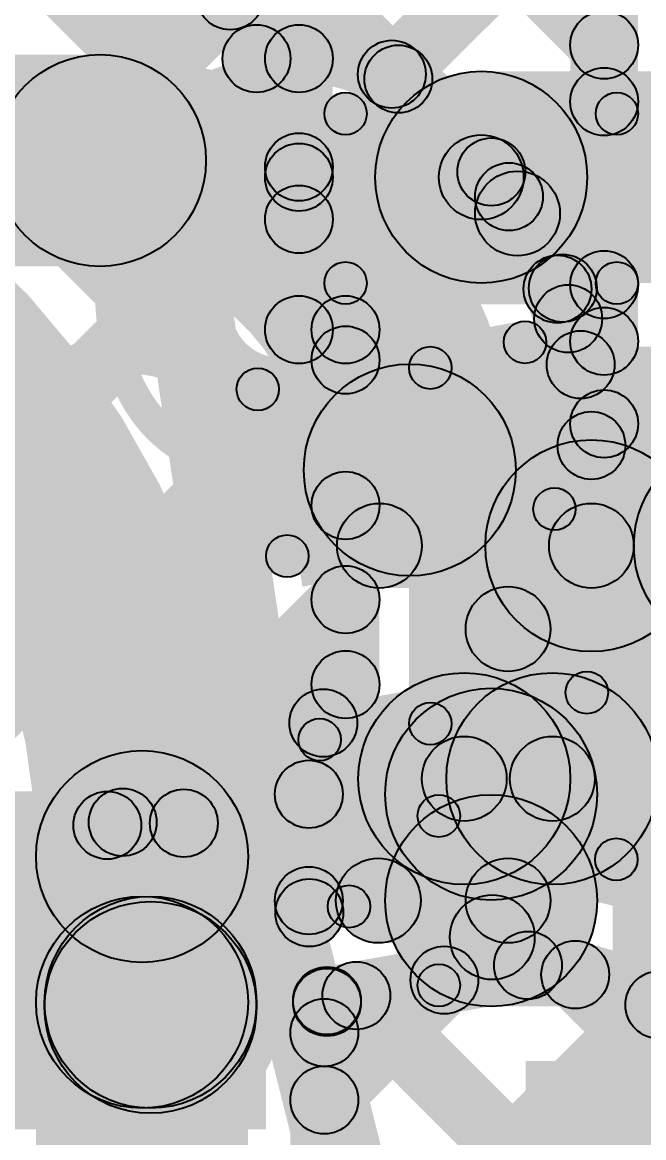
# Model space of a CAD drawing. Header units: millimetres. Extents: x -2.17 to 2.17, y -2.17 to 2.17.
# Drawn here: x -0.9881 to -0.9148, y -0.215 to -0.0833 of the extents above; entities that cross this region are included whole.
import ezdxf

# ---------------------------------------------------------------- set-up
doc = ezdxf.new("R2010")
doc.units = ezdxf.units.MM
doc.header["$MEASUREMENT"] = 0
for name, color, linetype in [('BottomLayer', 5, 'Continuous'), ('BottomOverlay', 54, 'Continuous'), ('BottomPaste', 16, 'Continuous'), ('BottomSolder', 6, 'Continuous'), ('Mechanical2', 216, 'Continuous'), ('TopLayer', 1, 'Continuous'), ('TopOverlay', 2, 'Continuous'), ('TopPaste', 8, 'Continuous'), ('TopSolder', 216, 'Continuous'), ('ViaHoleLayer', 16, 'Continuous')]:
    doc.layers.add(name, color=color, linetype=linetype)

# ---------------------------------------------------------------- blocks, each defined once
blk = doc.blocks.new('C__0603_B_4')
at = {"layer": 'BottomLayer'}
for points in [[(-0.045, -0.0175), (-0.045, 0.0175), (-0.015, 0.0175), (-0.015, -0.0175)], [(0.015, -0.0175), (0.015, 0.0175), (0.045, 0.0175), (0.045, -0.0175)]]:
    blk.add_hatch(color=5, dxfattribs=at).paths.add_polyline_path(points)
at = {"layer": 'BottomOverlay'}
h = blk.add_hatch(color=54, dxfattribs=at)
edge = h.paths.add_edge_path()
edge.add_arc((-0.049, 0.021), 0.0025, 0, 360)
h = blk.add_hatch(color=54, dxfattribs=at)
edge = h.paths.add_edge_path()
edge.add_arc((-0.049, 0.021), 0.0025, 0, 360)
for points in [[(-0.049, 0.0185), (-0.049, 0.0235), (-0.018, 0.0235), (-0.018, 0.0185)], [(0.018, 0.0185), (0.018, 0.0235), (0.049, 0.0235), (0.049, 0.0185)], [(-0.0465, -0.021), (-0.0515, -0.021), (-0.0515, 0.021), (-0.0465, 0.021)], [(0.0515, -0.021), (0.0465, -0.021), (0.0465, 0.021), (0.0515, 0.021)], [(-0.049, -0.0235), (-0.049, -0.0185), (-0.018, -0.0185), (-0.018, -0.0235)], [(0.018, -0.0235), (0.018, -0.0185), (0.049, -0.0185), (0.049, -0.0235)]]:
    blk.add_hatch(color=54, dxfattribs=at).paths.add_polyline_path(points)
h = blk.add_hatch(color=54, dxfattribs=at)
edge = h.paths.add_edge_path()
edge.add_arc((-0.018, 0.021), 0.0025, 0, 360)
h = blk.add_hatch(color=54, dxfattribs=at)
edge = h.paths.add_edge_path()
edge.add_arc((0.018, 0.021), 0.0025, 0, 360)
h = blk.add_hatch(color=54, dxfattribs=at)
edge = h.paths.add_edge_path()
edge.add_arc((0.049, 0.021), 0.0025, 0, 360)
h = blk.add_hatch(color=54, dxfattribs=at)
edge = h.paths.add_edge_path()
edge.add_arc((0.049, 0.021), 0.0025, 0, 360)
h = blk.add_hatch(color=54, dxfattribs=at)
edge = h.paths.add_edge_path()
edge.add_arc((-0.049, -0.021), 0.0025, 0, 360)
h = blk.add_hatch(color=54, dxfattribs=at)
edge = h.paths.add_edge_path()
edge.add_arc((-0.049, -0.021), 0.0025, 0, 360)
h = blk.add_hatch(color=54, dxfattribs=at)
edge = h.paths.add_edge_path()
edge.add_arc((-0.018, -0.021), 0.0025, 0, 360)
h = blk.add_hatch(color=54, dxfattribs=at)
edge = h.paths.add_edge_path()
edge.add_arc((0.018, -0.021), 0.0025, 0, 360)
h = blk.add_hatch(color=54, dxfattribs=at)
edge = h.paths.add_edge_path()
edge.add_arc((0.049, -0.021), 0.0025, 0, 360)
h = blk.add_hatch(color=54, dxfattribs=at)
edge = h.paths.add_edge_path()
edge.add_arc((0.049, -0.021), 0.0025, 0, 360)
at = {"layer": 'BottomPaste'}
for points in [[(-0.045, -0.0175), (-0.045, 0.0175), (-0.015, 0.0175), (-0.015, -0.0175)], [(0.015, -0.0175), (0.015, 0.0175), (0.045, 0.0175), (0.045, -0.0175)]]:
    blk.add_hatch(color=16, dxfattribs=at).paths.add_polyline_path(points)
at = {"layer": 'BottomSolder'}
for points in [[(-0.04736, -0.01986), (-0.04736, 0.01986), (-0.01264, 0.01986), (-0.01264, -0.01986)], [(0.01264, -0.01986), (0.01264, 0.01986), (0.04736, 0.01986), (0.04736, -0.01986)]]:
    blk.add_hatch(color=6, dxfattribs=at).paths.add_polyline_path(points)
at = {"layer": 'BottomOverlay'}
for centre in [(-0.049, 0.021), (-0.049, 0.021), (-0.018, 0.021), (0.018, 0.021), (0.049, 0.021), (0.049, 0.021), (-0.049, -0.021), (-0.049, -0.021), (-0.018, -0.021), (0.018, -0.021), (0.049, -0.021), (0.049, -0.021)]:
    blk.add_circle(centre, 0.0025, dxfattribs=at)
blk = doc.blocks.new('SOT_23F_B_5')
at = {"layer": 'BottomLayer'}
for points in [[(-0.05315, 0.05906), (-0.02165, 0.05906), (-0.02165, 0.02362), (-0.05315, 0.02362)], [(0.02165, 0.05906), (0.05315, 0.05906), (0.05315, 0.02362), (0.02165, 0.02362)], [(-0.01575, -0.02362), (0.01575, -0.02362), (0.01575, -0.05906), (-0.01575, -0.05906)]]:
    blk.add_hatch(color=5, dxfattribs=at).paths.add_polyline_path(points)
at = {"layer": 'BottomOverlay'}
h = blk.add_hatch(color=54, dxfattribs=at)
edge = h.paths.add_edge_path()
edge.add_arc((-0.066, 0.036), 0.005, 0, 360)
h = blk.add_hatch(color=54, dxfattribs=at)
edge = h.paths.add_edge_path()
edge.add_arc((-0.062, 0.036), 0.005, 0, 360)
for points in [[(0.00896, 0.0395), (0.00904, 0.0345), (-0.01236, 0.03418), (-0.01244, 0.03918)], [(-0.0605, 0.014), (-0.0555, 0.014), (-0.0555, -0.034), (-0.0605, -0.034)], [(0.0555, 0.014), (0.0605, 0.014), (0.0605, -0.034), (0.0555, -0.034)], [(-0.025, -0.0315), (-0.025, -0.0365), (-0.058, -0.0365), (-0.058, -0.0315)], [(0.058, -0.0315), (0.058, -0.0365), (0.025, -0.0365), (0.025, -0.0315)]]:
    blk.add_hatch(color=54, dxfattribs=at).paths.add_polyline_path(points)
h = blk.add_hatch(color=54, dxfattribs=at)
edge = h.paths.add_edge_path()
edge.add_arc((0.009, 0.037), 0.0025, 0, 360)
h = blk.add_hatch(color=54, dxfattribs=at)
edge = h.paths.add_edge_path()
edge.add_arc((-0.0124, 0.03668), 0.0025, 0, 360)
h = blk.add_hatch(color=54, dxfattribs=at)
edge = h.paths.add_edge_path()
edge.add_arc((-0.058, 0.014), 0.0025, 0, 360)
h = blk.add_hatch(color=54, dxfattribs=at)
edge = h.paths.add_edge_path()
edge.add_arc((0.058, 0.014), 0.0025, 0, 360)
h = blk.add_hatch(color=54, dxfattribs=at)
edge = h.paths.add_edge_path()
edge.add_arc((-0.058, -0.034), 0.0025, 0, 360)
h = blk.add_hatch(color=54, dxfattribs=at)
edge = h.paths.add_edge_path()
edge.add_arc((-0.058, -0.034), 0.0025, 0, 360)
h = blk.add_hatch(color=54, dxfattribs=at)
edge = h.paths.add_edge_path()
edge.add_arc((-0.025, -0.034), 0.0025, 0, 360)
h = blk.add_hatch(color=54, dxfattribs=at)
edge = h.paths.add_edge_path()
edge.add_arc((0.025, -0.034), 0.0025, 0, 360)
h = blk.add_hatch(color=54, dxfattribs=at)
edge = h.paths.add_edge_path()
edge.add_arc((0.058, -0.034), 0.0025, 0, 360)
h = blk.add_hatch(color=54, dxfattribs=at)
edge = h.paths.add_edge_path()
edge.add_arc((0.058, -0.034), 0.0025, 0, 360)
at = {"layer": 'BottomPaste'}
for points in [[(-0.05315, 0.05906), (-0.02165, 0.05906), (-0.02165, 0.02362), (-0.05315, 0.02362)], [(0.02165, 0.05906), (0.05315, 0.05906), (0.05315, 0.02362), (0.02165, 0.02362)], [(-0.01575, -0.02362), (0.01575, -0.02362), (0.01575, -0.05906), (-0.01575, -0.05906)]]:
    blk.add_hatch(color=16, dxfattribs=at).paths.add_polyline_path(points)
at = {"layer": 'BottomSolder'}
for points in [[(-0.05715, 0.06306), (-0.01765, 0.06306), (-0.01765, 0.01962), (-0.05715, 0.01962)], [(0.01765, 0.06306), (0.05715, 0.06306), (0.05715, 0.01962), (0.01765, 0.01962)], [(-0.01975, -0.01962), (0.01975, -0.01962), (0.01975, -0.06306), (-0.01975, -0.06306)]]:
    blk.add_hatch(color=6, dxfattribs=at).paths.add_polyline_path(points)
at = {"layer": 'BottomOverlay', "const_width": 0.01}
blk.add_lwpolyline([(-0.062, 0.036, 1), (-0.066, 0.036, 1)], format="xyb", close=True, dxfattribs=at)
at = {"layer": 'BottomOverlay'}
for centre, radius in [((-0.066, 0.036), 0.005), ((-0.062, 0.036), 0.005), ((0.009, 0.037), 0.0025), ((-0.0124, 0.03668), 0.0025), ((-0.058, 0.014), 0.0025), ((0.058, 0.014), 0.0025), ((-0.058, -0.034), 0.0025), ((-0.058, -0.034), 0.0025), ((-0.025, -0.034), 0.0025), ((0.025, -0.034), 0.0025), ((0.058, -0.034), 0.0025), ((0.058, -0.034), 0.0025)]:
    blk.add_circle(centre, radius, dxfattribs=at)
blk = doc.blocks.new('R___0201_B_9')
at = {"layer": 'BottomLayer'}
for points in [[(-0.01614, 0.00728), (-0.00551, 0.00728), (-0.00551, -0.00728), (-0.01614, -0.00728)], [(0.00551, 0.00728), (0.01614, 0.00728), (0.01614, -0.00728), (0.00551, -0.00728)]]:
    blk.add_hatch(color=5, dxfattribs=at).paths.add_polyline_path(points)
at = {"layer": 'BottomOverlay'}
h = blk.add_hatch(color=54, dxfattribs=at)
edge = h.paths.add_edge_path()
edge.add_arc((-0.019, 0.01), 0.0025, 0, 360)
h = blk.add_hatch(color=54, dxfattribs=at)
edge = h.paths.add_edge_path()
edge.add_arc((-0.019, 0.01), 0.0025, 0, 360)
for points in [[(-0.019, 0.0075), (-0.019, 0.0125), (0.019, 0.0125), (0.019, 0.0075)], [(-0.0165, -0.01), (-0.0215, -0.01), (-0.0215, 0.01), (-0.0165, 0.01)], [(0.0215, -0.01), (0.0165, -0.01), (0.0165, 0.01), (0.0215, 0.01)], [(-0.019, -0.0125), (-0.019, -0.0075), (0.019, -0.0075), (0.019, -0.0125)]]:
    blk.add_hatch(color=54, dxfattribs=at).paths.add_polyline_path(points)
h = blk.add_hatch(color=54, dxfattribs=at)
edge = h.paths.add_edge_path()
edge.add_arc((0.019, 0.01), 0.0025, 0, 360)
h = blk.add_hatch(color=54, dxfattribs=at)
edge = h.paths.add_edge_path()
edge.add_arc((0.019, 0.01), 0.0025, 0, 360)
h = blk.add_hatch(color=54, dxfattribs=at)
edge = h.paths.add_edge_path()
edge.add_arc((-0.019, -0.01), 0.0025, 0, 360)
h = blk.add_hatch(color=54, dxfattribs=at)
edge = h.paths.add_edge_path()
edge.add_arc((-0.019, -0.01), 0.0025, 0, 360)
h = blk.add_hatch(color=54, dxfattribs=at)
edge = h.paths.add_edge_path()
edge.add_arc((0.019, -0.01), 0.0025, 0, 360)
h = blk.add_hatch(color=54, dxfattribs=at)
edge = h.paths.add_edge_path()
edge.add_arc((0.019, -0.01), 0.0025, 0, 360)
at = {"layer": 'BottomPaste'}
for points in [[(-0.01614, 0.00728), (-0.00551, 0.00728), (-0.00551, -0.00728), (-0.01614, -0.00728)], [(0.00551, 0.00728), (0.01614, 0.00728), (0.01614, -0.00728), (0.00551, -0.00728)]]:
    blk.add_hatch(color=16, dxfattribs=at).paths.add_polyline_path(points)
at = {"layer": 'BottomSolder'}
for points in [[(-0.02014, 0.01128), (-0.00151, 0.01128), (-0.00151, -0.01128), (-0.02014, -0.01128)], [(0.00151, 0.01128), (0.02014, 0.01128), (0.02014, -0.01128), (0.00151, -0.01128)]]:
    blk.add_hatch(color=6, dxfattribs=at).paths.add_polyline_path(points)
at = {"layer": 'BottomOverlay'}
for centre in [(-0.019, 0.01), (-0.019, 0.01), (0.019, 0.01), (0.019, 0.01), (-0.019, -0.01), (-0.019, -0.01), (0.019, -0.01), (0.019, -0.01)]:
    blk.add_circle(centre, 0.0025, dxfattribs=at)
blk = doc.blocks.new('C__0402_387')
at = {"layer": 'TopLayer'}
for points in [[(-0.0275, -0.0125), (-0.0275, 0.0125), (-0.0095, 0.0125), (-0.0095, -0.0125)], [(0.0095, -0.0125), (0.0095, 0.0125), (0.0275, 0.0125), (0.0275, -0.0125)]]:
    blk.add_hatch(color=1, dxfattribs=at).paths.add_polyline_path(points)
at = {"layer": 'TopOverlay'}
h = blk.add_hatch(color=2, dxfattribs=at)
edge = h.paths.add_edge_path()
edge.add_arc((-0.031, 0.016), 0.0025, 0, 360)
h = blk.add_hatch(color=2, dxfattribs=at)
edge = h.paths.add_edge_path()
edge.add_arc((-0.031, 0.016), 0.0025, 0, 360)
for points in [[(-0.011, 0.0185), (-0.011, 0.0135), (-0.031, 0.0135), (-0.031, 0.0185)], [(0.031, 0.0185), (0.031, 0.0135), (0.011, 0.0135), (0.011, 0.0185)], [(-0.0335, 0.016), (-0.0285, 0.016), (-0.0285, -0.016), (-0.0335, -0.016)], [(0.0285, 0.016), (0.0335, 0.016), (0.0335, -0.016), (0.0285, -0.016)], [(-0.011, -0.0135), (-0.011, -0.0185), (-0.031, -0.0185), (-0.031, -0.0135)], [(0.031, -0.0135), (0.031, -0.0185), (0.011, -0.0185), (0.011, -0.0135)]]:
    blk.add_hatch(color=2, dxfattribs=at).paths.add_polyline_path(points)
h = blk.add_hatch(color=2, dxfattribs=at)
edge = h.paths.add_edge_path()
edge.add_arc((-0.011, 0.016), 0.0025, 0, 360)
h = blk.add_hatch(color=2, dxfattribs=at)
edge = h.paths.add_edge_path()
edge.add_arc((0.011, 0.016), 0.0025, 0, 360)
h = blk.add_hatch(color=2, dxfattribs=at)
edge = h.paths.add_edge_path()
edge.add_arc((0.031, 0.016), 0.0025, 0, 360)
h = blk.add_hatch(color=2, dxfattribs=at)
edge = h.paths.add_edge_path()
edge.add_arc((0.031, 0.016), 0.0025, 0, 360)
h = blk.add_hatch(color=2, dxfattribs=at)
edge = h.paths.add_edge_path()
edge.add_arc((-0.031, -0.016), 0.0025, 0, 360)
h = blk.add_hatch(color=2, dxfattribs=at)
edge = h.paths.add_edge_path()
edge.add_arc((-0.031, -0.016), 0.0025, 0, 360)
h = blk.add_hatch(color=2, dxfattribs=at)
edge = h.paths.add_edge_path()
edge.add_arc((-0.011, -0.016), 0.0025, 0, 360)
h = blk.add_hatch(color=2, dxfattribs=at)
edge = h.paths.add_edge_path()
edge.add_arc((0.011, -0.016), 0.0025, 0, 360)
h = blk.add_hatch(color=2, dxfattribs=at)
edge = h.paths.add_edge_path()
edge.add_arc((0.031, -0.016), 0.0025, 0, 360)
h = blk.add_hatch(color=2, dxfattribs=at)
edge = h.paths.add_edge_path()
edge.add_arc((0.031, -0.016), 0.0025, 0, 360)
at = {"layer": 'TopPaste'}
for points in [[(-0.0275, -0.0125), (-0.0275, 0.0125), (-0.0095, 0.0125), (-0.0095, -0.0125)], [(0.0095, -0.0125), (0.0095, 0.0125), (0.0275, 0.0125), (0.0275, -0.0125)]]:
    blk.add_hatch(color=8, dxfattribs=at).paths.add_polyline_path(points)
at = {"layer": 'TopSolder'}
for points in [[(-0.02986, -0.01486), (-0.02986, 0.01486), (-0.00714, 0.01486), (-0.00714, -0.01486)], [(0.00714, -0.01486), (0.00714, 0.01486), (0.02986, 0.01486), (0.02986, -0.01486)]]:
    blk.add_hatch(color=216, dxfattribs=at).paths.add_polyline_path(points)
at = {"layer": 'TopOverlay'}
for centre in [(-0.031, 0.016), (-0.031, 0.016), (-0.011, 0.016), (0.011, 0.016), (0.031, 0.016), (0.031, 0.016), (-0.031, -0.016), (-0.031, -0.016), (-0.011, -0.016), (0.011, -0.016), (0.031, -0.016), (0.031, -0.016)]:
    blk.add_circle(centre, 0.0025, dxfattribs=at)
blk = doc.blocks.new('C__0402_B_447')
at = {"layer": 'BottomLayer'}
for points in [[(-0.0095, 0.0125), (-0.0095, -0.0125), (-0.0275, -0.0125), (-0.0275, 0.0125)], [(0.0275, 0.0125), (0.0275, -0.0125), (0.0095, -0.0125), (0.0095, 0.0125)]]:
    blk.add_hatch(color=5, dxfattribs=at).paths.add_polyline_path(points)
at = {"layer": 'BottomOverlay'}
h = blk.add_hatch(color=54, dxfattribs=at)
edge = h.paths.add_edge_path()
edge.add_arc((-0.031, 0.016), 0.0025, 0, 360)
h = blk.add_hatch(color=54, dxfattribs=at)
edge = h.paths.add_edge_path()
edge.add_arc((-0.031, 0.016), 0.0025, 0, 360)
for points in [[(-0.031, 0.0135), (-0.031, 0.0185), (-0.011, 0.0185), (-0.011, 0.0135)], [(0.011, 0.0135), (0.011, 0.0185), (0.031, 0.0185), (0.031, 0.0135)], [(-0.0335, 0.016), (-0.0285, 0.016), (-0.0285, -0.016), (-0.0335, -0.016)], [(0.0285, 0.016), (0.0335, 0.016), (0.0335, -0.016), (0.0285, -0.016)], [(-0.031, -0.0185), (-0.031, -0.0135), (-0.011, -0.0135), (-0.011, -0.0185)], [(0.011, -0.0185), (0.011, -0.0135), (0.031, -0.0135), (0.031, -0.0185)]]:
    blk.add_hatch(color=54, dxfattribs=at).paths.add_polyline_path(points)
h = blk.add_hatch(color=54, dxfattribs=at)
edge = h.paths.add_edge_path()
edge.add_arc((-0.011, 0.016), 0.0025, 0, 360)
h = blk.add_hatch(color=54, dxfattribs=at)
edge = h.paths.add_edge_path()
edge.add_arc((0.011, 0.016), 0.0025, 0, 360)
h = blk.add_hatch(color=54, dxfattribs=at)
edge = h.paths.add_edge_path()
edge.add_arc((0.031, 0.016), 0.0025, 0, 360)
h = blk.add_hatch(color=54, dxfattribs=at)
edge = h.paths.add_edge_path()
edge.add_arc((0.031, 0.016), 0.0025, 0, 360)
h = blk.add_hatch(color=54, dxfattribs=at)
edge = h.paths.add_edge_path()
edge.add_arc((-0.031, -0.016), 0.0025, 0, 360)
h = blk.add_hatch(color=54, dxfattribs=at)
edge = h.paths.add_edge_path()
edge.add_arc((-0.031, -0.016), 0.0025, 0, 360)
h = blk.add_hatch(color=54, dxfattribs=at)
edge = h.paths.add_edge_path()
edge.add_arc((-0.011, -0.016), 0.0025, 0, 360)
h = blk.add_hatch(color=54, dxfattribs=at)
edge = h.paths.add_edge_path()
edge.add_arc((0.011, -0.016), 0.0025, 0, 360)
h = blk.add_hatch(color=54, dxfattribs=at)
edge = h.paths.add_edge_path()
edge.add_arc((0.031, -0.016), 0.0025, 0, 360)
h = blk.add_hatch(color=54, dxfattribs=at)
edge = h.paths.add_edge_path()
edge.add_arc((0.031, -0.016), 0.0025, 0, 360)
at = {"layer": 'BottomPaste'}
for points in [[(-0.0095, 0.0125), (-0.0095, -0.0125), (-0.0275, -0.0125), (-0.0275, 0.0125)], [(0.0275, 0.0125), (0.0275, -0.0125), (0.0095, -0.0125), (0.0095, 0.0125)]]:
    blk.add_hatch(color=16, dxfattribs=at).paths.add_polyline_path(points)
at = {"layer": 'BottomSolder'}
for points in [[(-0.00714, 0.01486), (-0.00714, -0.01486), (-0.02986, -0.01486), (-0.02986, 0.01486)], [(0.02986, 0.01486), (0.02986, -0.01486), (0.00714, -0.01486), (0.00714, 0.01486)]]:
    blk.add_hatch(color=6, dxfattribs=at).paths.add_polyline_path(points)
at = {"layer": 'BottomOverlay'}
for centre in [(-0.031, 0.016), (-0.031, 0.016), (-0.011, 0.016), (0.011, 0.016), (0.031, 0.016), (0.031, 0.016), (-0.031, -0.016), (-0.031, -0.016), (-0.011, -0.016), (0.011, -0.016), (0.031, -0.016), (0.031, -0.016)]:
    blk.add_circle(centre, 0.0025, dxfattribs=at)

msp = doc.modelspace()

# ---------------------------------------------------------------- hatches: boundary and pattern name
at = {"layer": 'BottomLayer'}
for points in [[(-1.18599, 0.0334), (-1.18033, 0.03906), (-0.96624, -0.17503), (-0.9719, -0.18069)], [(-1.09708, 0.02934), (-1.09142, 0.035), (-0.95267, -0.10375), (-0.95833, -0.10941)], [(-1.10496, 0.00894), (-1.0993, 0.01459), (-0.94717, -0.13753), (-0.95283, -0.14319)], [(-1.12629, 0.00198), (-1.12063, 0.00764), (-0.94979, -0.1632), (-0.95544, -0.16886)], [(-0.9565, -0.08761), (-0.9645, -0.08761), (-0.9645, -0.04161), (-0.9565, -0.04161)], [(-1.05866, -0.18094), (-1.06432, -0.17528), (-0.96333, -0.07429), (-0.95767, -0.07995)], [(-0.9605, -0.09161), (-0.9605, -0.08361), (-0.9555, -0.08361), (-0.9555, -0.09161)], [(-0.9515, -0.10161), (-0.9595, -0.10161), (-0.9595, -0.08761), (-0.9515, -0.08761)], [(-0.934, -0.11411), (-0.934, -0.08911), (-0.894, -0.08911), (-0.894, -0.11411)], [(-1.03038, -0.18094), (-1.03603, -0.17528), (-0.95833, -0.09758), (-0.95267, -0.10323)], [(-0.93754, -0.10515), (-0.93046, -0.09807), (-0.92618, -0.10236), (-0.93325, -0.10943)], [(-0.9515, -0.11961), (-0.9595, -0.11961), (-0.9595, -0.10161), (-0.9515, -0.10161)], [(-0.9555, -0.12361), (-0.9555, -0.11561), (-0.95, -0.11561), (-0.95, -0.12361)], [(-0.946, -0.1615), (-0.954, -0.1615), (-0.954, -0.11961), (-0.946, -0.11961)], [(-1.00209, -0.18094), (-1.00775, -0.17528), (-0.95283, -0.12036), (-0.94717, -0.12602)], [(-0.921, -0.15761), (-0.921, -0.13261), (-0.9035, -0.13261), (-0.9035, -0.15761)], [(-0.92399, -0.18328), (-0.94167, -0.1656), (-0.91234, -0.13627), (-0.89466, -0.15395)], [(-0.946, -0.15011), (-0.946, -0.14011), (-0.921, -0.14011), (-0.921, -0.15011)], [(-0.97345, -0.18058), (-0.97911, -0.17492), (-0.95283, -0.14864), (-0.94717, -0.1543)], [(-1.16819, -0.18211), (-1.16819, -0.17411), (-0.97809, -0.17411), (-0.97809, -0.18211)], [(-0.95033, -0.187), (-0.95833, -0.187), (-0.95833, -0.17444), (-0.95033, -0.17444)], [(-0.92033, -0.187), (-0.94533, -0.187), (-0.94533, -0.17444), (-0.92033, -0.17444)], [(-0.94614, -0.192), (-0.94614, -0.182), (-0.93083, -0.182), (-0.93083, -0.192)], [(-1.204, -0.21211), (-1.204, -0.18711), (-0.973, -0.18711), (-0.973, -0.21211)], [(-0.9605, -0.19961), (-0.9855, -0.19961), (-0.9855, -0.199), (-0.9605, -0.199)]]:
    msp.add_hatch(color=5, dxfattribs=at).paths.add_polyline_path(points)
h = msp.add_hatch(color=5, dxfattribs=at)
edge = h.paths.add_edge_path()
edge.add_arc((-0.9605, -0.08761), 0.004, 0, 360)
h = msp.add_hatch(color=5, dxfattribs=at)
edge = h.paths.add_edge_path()
edge.add_arc((-0.9605, -0.08761), 0.004, 0, 360)
h = msp.add_hatch(color=5, dxfattribs=at)
edge = h.paths.add_edge_path()
edge.add_arc((-0.9555, -0.08761), 0.004, 0, 360)
h = msp.add_hatch(color=5, dxfattribs=at)
edge = h.paths.add_edge_path()
edge.add_arc((-0.9555, -0.08761), 0.004, 0, 360)
h = msp.add_hatch(color=5, dxfattribs=at)
edge = h.paths.add_edge_path()
edge.add_arc((-0.934, -0.10161), 0.0125, 0, 360)
h = msp.add_hatch(color=5, dxfattribs=at)
edge = h.paths.add_edge_path()
edge.add_arc((-0.9555, -0.1004), 0.004, 0, 360)
h = msp.add_hatch(color=5, dxfattribs=at)
edge = h.paths.add_edge_path()
edge.add_arc((-0.934, -0.10161), 0.005, 0, 360)
h = msp.add_hatch(color=5, dxfattribs=at)
edge = h.paths.add_edge_path()
edge.add_arc((-0.9555, -0.10161), 0.004, 0, 360)
h = msp.add_hatch(color=5, dxfattribs=at)
edge = h.paths.add_edge_path()
edge.add_arc((-0.9555, -0.10161), 0.004, 0, 360)
h = msp.add_hatch(color=5, dxfattribs=at)
edge = h.paths.add_edge_path()
edge.add_arc((-0.92972, -0.10589), 0.005, 0, 360)
h = msp.add_hatch(color=5, dxfattribs=at)
edge = h.paths.add_edge_path()
edge.add_arc((-0.9555, -0.10658), 0.004, 0, 360)
h = msp.add_hatch(color=5, dxfattribs=at)
edge = h.paths.add_edge_path()
edge.add_arc((-0.9555, -0.11961), 0.004, 0, 360)
h = msp.add_hatch(color=5, dxfattribs=at)
edge = h.paths.add_edge_path()
edge.add_arc((-0.9555, -0.11961), 0.004, 0, 360)
h = msp.add_hatch(color=5, dxfattribs=at)
edge = h.paths.add_edge_path()
edge.add_arc((-0.95, -0.11961), 0.004, 0, 360)
h = msp.add_hatch(color=5, dxfattribs=at)
edge = h.paths.add_edge_path()
edge.add_arc((-0.95, -0.11961), 0.004, 0, 360)
h = msp.add_hatch(color=5, dxfattribs=at)
edge = h.paths.add_edge_path()
edge.add_arc((-0.95, -0.12319), 0.004, 0, 360)
h = msp.add_hatch(color=5, dxfattribs=at)
edge = h.paths.add_edge_path()
edge.add_arc((-0.921, -0.14511), 0.0125, 0, 360)
h = msp.add_hatch(color=5, dxfattribs=at)
edge = h.paths.add_edge_path()
edge.add_arc((-0.9035, -0.14511), 0.0125, 0, 360)
h = msp.add_hatch(color=5, dxfattribs=at)
edge = h.paths.add_edge_path()
edge.add_arc((-0.9035, -0.14511), 0.0125, 0, 360)
h = msp.add_hatch(color=5, dxfattribs=at)
edge = h.paths.add_edge_path()
edge.add_arc((-0.9035, -0.14511), 0.0125, 0, 360)
h = msp.add_hatch(color=5, dxfattribs=at)
edge = h.paths.add_edge_path()
edge.add_arc((-0.95, -0.14036), 0.004, 0, 360)
h = msp.add_hatch(color=5, dxfattribs=at)
edge = h.paths.add_edge_path()
edge.add_arc((-0.946, -0.14511), 0.005, 0, 360)
h = msp.add_hatch(color=5, dxfattribs=at)
edge = h.paths.add_edge_path()
edge.add_arc((-0.921, -0.14511), 0.005, 0, 360)
h = msp.add_hatch(color=5, dxfattribs=at)
edge = h.paths.add_edge_path()
edge.add_arc((-0.921, -0.14511), 0.005, 0, 360)
h = msp.add_hatch(color=5, dxfattribs=at)
edge = h.paths.add_edge_path()
edge.add_arc((-0.95, -0.15147), 0.004, 0, 360)
h = msp.add_hatch(color=5, dxfattribs=at)
edge = h.paths.add_edge_path()
edge.add_arc((-0.93083, -0.15494), 0.005, 0, 360)
h = msp.add_hatch(color=5, dxfattribs=at)
edge = h.paths.add_edge_path()
edge.add_arc((-0.95, -0.1615), 0.004, 0, 360)
h = msp.add_hatch(color=5, dxfattribs=at)
edge = h.paths.add_edge_path()
edge.add_arc((-0.95, -0.1615), 0.004, 0, 360)
h = msp.add_hatch(color=5, dxfattribs=at)
edge = h.paths.add_edge_path()
edge.add_arc((-0.95, -0.1615), 0.004, 0, 360)
h = msp.add_hatch(color=5, dxfattribs=at)
edge = h.paths.add_edge_path()
edge.add_arc((-0.93283, -0.17444), 0.0125, 0, 360)
h = msp.add_hatch(color=5, dxfattribs=at)
edge = h.paths.add_edge_path()
edge.add_arc((-0.93283, -0.17444), 0.0125, 0, 360)
h = msp.add_hatch(color=5, dxfattribs=at)
edge = h.paths.add_edge_path()
edge.add_arc((-0.95262, -0.16603), 0.004, 0, 360)
h = msp.add_hatch(color=5, dxfattribs=at)
edge = h.paths.add_edge_path()
edge.add_arc((-0.95433, -0.17444), 0.004, 0, 360)
h = msp.add_hatch(color=5, dxfattribs=at)
edge = h.paths.add_edge_path()
edge.add_arc((-0.95433, -0.17444), 0.004, 0, 360)
h = msp.add_hatch(color=5, dxfattribs=at)
edge = h.paths.add_edge_path()
edge.add_arc((-0.95433, -0.17444), 0.004, 0, 360)
h = msp.add_hatch(color=5, dxfattribs=at)
edge = h.paths.add_edge_path()
edge.add_arc((-0.97628, -0.17775), 0.004, 0, 360)
h = msp.add_hatch(color=5, dxfattribs=at)
edge = h.paths.add_edge_path()
edge.add_arc((-0.97809, -0.17811), 0.004, 0, 360)
h = msp.add_hatch(color=5, dxfattribs=at)
edge = h.paths.add_edge_path()
edge.add_arc((-0.97809, -0.17811), 0.004, 0, 360)
h = msp.add_hatch(color=5, dxfattribs=at)
edge = h.paths.add_edge_path()
edge.add_arc((-0.96907, -0.17786), 0.004, 0, 360)
h = msp.add_hatch(color=5, dxfattribs=at)
edge = h.paths.add_edge_path()
edge.add_arc((-0.93283, -0.187), 0.0125, 0, 360)
h = msp.add_hatch(color=5, dxfattribs=at)
edge = h.paths.add_edge_path()
edge.add_arc((-0.95433, -0.187), 0.004, 0, 360)
h = msp.add_hatch(color=5, dxfattribs=at)
edge = h.paths.add_edge_path()
edge.add_arc((-0.94614, -0.187), 0.005, 0, 360)
h = msp.add_hatch(color=5, dxfattribs=at)
edge = h.paths.add_edge_path()
edge.add_arc((-0.93083, -0.187), 0.005, 0, 360)
h = msp.add_hatch(color=5, dxfattribs=at)
edge = h.paths.add_edge_path()
edge.add_arc((-0.95428, -0.18843), 0.004, 0, 360)
h = msp.add_hatch(color=5, dxfattribs=at)
edge = h.paths.add_edge_path()
edge.add_arc((-0.973, -0.199), 0.0125, 0, 360)
h = msp.add_hatch(color=5, dxfattribs=at)
edge = h.paths.add_edge_path()
edge.add_arc((-0.973, -0.19961), 0.0125, 0, 360)
h = msp.add_hatch(color=5, dxfattribs=at)
edge = h.paths.add_edge_path()
edge.add_arc((-0.973, -0.19961), 0.0125, 0, 360)
h = msp.add_hatch(color=5, dxfattribs=at)
edge = h.paths.add_edge_path()
edge.add_arc((-0.973, -0.199), 0.01181, 0, 360)
at = {"layer": 'BottomSolder'}
h = msp.add_hatch(color=6, dxfattribs=at)
edge = h.paths.add_edge_path()
edge.add_arc((-0.973, -0.199), 0.01581, 0, 360)
at = {"layer": 'TopLayer'}
for points in [[(-0.9155, -0.13072), (-0.9235, -0.13072), (-0.9235, -0.01449), (-0.9155, -0.01449)], [(-0.97066, -0.0405), (-0.965, -0.03485), (-0.91667, -0.08318), (-0.92233, -0.08884)], [(-0.97647, -0.06298), (-0.97081, -0.05733), (-0.94094, -0.08719), (-0.9466, -0.09285)], [(-0.94171, -0.09227), (-0.94737, -0.08662), (-0.92233, -0.06158), (-0.91667, -0.06723)], [(-1.03676, -0.11214), (-1.03676, -0.08714), (-0.97896, -0.08714), (-0.97896, -0.11214)], [(-0.92789, -0.10674), (-0.93355, -0.10108), (-0.92233, -0.08986), (-0.91667, -0.09552)], [(-0.93564, -0.10381), (-0.92998, -0.09815), (-0.91667, -0.11146), (-0.92233, -0.11712)], [(-0.92832, -0.11541), (-0.92044, -0.11402), (-0.9198, -0.11761), (-0.92768, -0.119)], [(-0.91944, -0.12657), (-0.9251, -0.12092), (-0.92233, -0.11814), (-0.91667, -0.1238)], [(-0.936, -0.17761), (-0.936, -0.16761), (-0.92561, -0.16761), (-0.92561, -0.17761)], [(-0.94092, -0.17348), (-0.93108, -0.17174), (-0.92778, -0.19045), (-0.93762, -0.19219)], [(-0.9515, -0.20276), (-0.95288, -0.19488), (-0.92918, -0.1907), (-0.92779, -0.19858)], [(-0.92574, -0.19857), (-0.92008, -0.19291), (-0.8813, -0.23169), (-0.88695, -0.23735)], [(-0.94967, -0.21337), (-0.95533, -0.20771), (-0.94116, -0.19355), (-0.93551, -0.19921)], [(-0.95155, -0.20104), (-0.94589, -0.19538), (-0.87967, -0.2616), (-0.88533, -0.26726)], [(-0.94967, -0.24165), (-0.95533, -0.236), (-0.91582, -0.19648), (-0.91016, -0.20214)], [(-0.9615, -0.25244), (-0.9865, -0.25244), (-0.9865, -0.199), (-0.9615, -0.199)], [(-0.9485, -0.25244), (-0.9565, -0.25244), (-0.9565, -0.20258), (-0.9485, -0.20258)]]:
    msp.add_hatch(color=1, dxfattribs=at).paths.add_polyline_path(points)
h = msp.add_hatch(color=1, dxfattribs=at)
edge = h.paths.add_edge_path()
edge.add_arc((-0.96359, -0.08021), 0.004, 0, 360)
h = msp.add_hatch(color=1, dxfattribs=at)
edge = h.paths.add_edge_path()
edge.add_arc((-0.9195, -0.08601), 0.004, 0, 360)
h = msp.add_hatch(color=1, dxfattribs=at)
edge = h.paths.add_edge_path()
edge.add_arc((-0.94454, -0.08945), 0.004, 0, 360)
h = msp.add_hatch(color=1, dxfattribs=at)
edge = h.paths.add_edge_path()
edge.add_arc((-0.94377, -0.09002), 0.004, 0, 360)
h = msp.add_hatch(color=1, dxfattribs=at)
edge = h.paths.add_edge_path()
edge.add_arc((-0.97896, -0.09964), 0.0125, 0, 360)
h = msp.add_hatch(color=1, dxfattribs=at)
edge = h.paths.add_edge_path()
edge.add_arc((-0.97896, -0.09964), 0.0125, 0, 360)
h = msp.add_hatch(color=1, dxfattribs=at)
edge = h.paths.add_edge_path()
edge.add_arc((-0.9195, -0.09269), 0.004, 0, 360)
h = msp.add_hatch(color=1, dxfattribs=at)
edge = h.paths.add_edge_path()
edge.add_arc((-0.93281, -0.10098), 0.004, 0, 360)
h = msp.add_hatch(color=1, dxfattribs=at)
edge = h.paths.add_edge_path()
edge.add_arc((-0.93072, -0.10391), 0.004, 0, 360)
h = msp.add_hatch(color=1, dxfattribs=at)
edge = h.paths.add_edge_path()
edge.add_arc((-0.9195, -0.11429), 0.004, 0, 360)
h = msp.add_hatch(color=1, dxfattribs=at)
edge = h.paths.add_edge_path()
edge.add_arc((-0.925, -0.11482), 0.004, 0, 360)
h = msp.add_hatch(color=1, dxfattribs=at)
edge = h.paths.add_edge_path()
edge.add_arc((-0.925, -0.11482), 0.004, 0, 360)
h = msp.add_hatch(color=1, dxfattribs=at)
edge = h.paths.add_edge_path()
edge.add_arc((-0.92438, -0.11471), 0.004, 0, 360)
h = msp.add_hatch(color=1, dxfattribs=at)
edge = h.paths.add_edge_path()
edge.add_arc((-0.92374, -0.11831), 0.004, 0, 360)
h = msp.add_hatch(color=1, dxfattribs=at)
edge = h.paths.add_edge_path()
edge.add_arc((-0.92374, -0.11831), 0.004, 0, 360)
h = msp.add_hatch(color=1, dxfattribs=at)
edge = h.paths.add_edge_path()
edge.add_arc((-0.92374, -0.11831), 0.004, 0, 360)
h = msp.add_hatch(color=1, dxfattribs=at)
edge = h.paths.add_edge_path()
edge.add_arc((-0.9195, -0.12097), 0.004, 0, 360)
h = msp.add_hatch(color=1, dxfattribs=at)
edge = h.paths.add_edge_path()
edge.add_arc((-0.92227, -0.12374), 0.004, 0, 360)
h = msp.add_hatch(color=1, dxfattribs=at)
edge = h.paths.add_edge_path()
edge.add_arc((-0.94242, -0.13617), 0.0125, 0, 360)
h = msp.add_hatch(color=1, dxfattribs=at)
edge = h.paths.add_edge_path()
edge.add_arc((-0.9195, -0.13072), 0.004, 0, 360)
h = msp.add_hatch(color=1, dxfattribs=at)
edge = h.paths.add_edge_path()
edge.add_arc((-0.921, -0.13328), 0.004, 0, 360)
h = msp.add_hatch(color=1, dxfattribs=at)
edge = h.paths.add_edge_path()
edge.add_arc((-0.936, -0.17261), 0.0125, 0, 360)
h = msp.add_hatch(color=1, dxfattribs=at)
edge = h.paths.add_edge_path()
edge.add_arc((-0.92561, -0.17261), 0.0125, 0, 360)
h = msp.add_hatch(color=1, dxfattribs=at)
edge = h.paths.add_edge_path()
edge.add_arc((-0.936, -0.17261), 0.005, 0, 360)
h = msp.add_hatch(color=1, dxfattribs=at)
edge = h.paths.add_edge_path()
edge.add_arc((-0.936, -0.17261), 0.005, 0, 360)
h = msp.add_hatch(color=1, dxfattribs=at)
edge = h.paths.add_edge_path()
edge.add_arc((-0.92561, -0.17261), 0.005, 0, 360)
h = msp.add_hatch(color=1, dxfattribs=at)
edge = h.paths.add_edge_path()
edge.add_arc((-0.974, -0.1818), 0.0125, 0, 360)
h = msp.add_hatch(color=1, dxfattribs=at)
edge = h.paths.add_edge_path()
edge.add_arc((-0.974, -0.199), 0.0125, 0, 360)
h = msp.add_hatch(color=1, dxfattribs=at)
edge = h.paths.add_edge_path()
edge.add_arc((-0.9327, -0.19132), 0.005, 0, 360)
h = msp.add_hatch(color=1, dxfattribs=at)
edge = h.paths.add_edge_path()
edge.add_arc((-0.973, -0.199), 0.01181, 0, 360)
h = msp.add_hatch(color=1, dxfattribs=at)
edge = h.paths.add_edge_path()
edge.add_arc((-0.92849, -0.19464), 0.004, 0, 360)
h = msp.add_hatch(color=1, dxfattribs=at)
edge = h.paths.add_edge_path()
edge.add_arc((-0.92849, -0.19464), 0.004, 0, 360)
h = msp.add_hatch(color=1, dxfattribs=at)
edge = h.paths.add_edge_path()
edge.add_arc((-0.92291, -0.19574), 0.004, 0, 360)
h = msp.add_hatch(color=1, dxfattribs=at)
edge = h.paths.add_edge_path()
edge.add_arc((-0.93834, -0.19638), 0.004, 0, 360)
h = msp.add_hatch(color=1, dxfattribs=at)
edge = h.paths.add_edge_path()
edge.add_arc((-0.95219, -0.19882), 0.004, 0, 360)
h = msp.add_hatch(color=1, dxfattribs=at)
edge = h.paths.add_edge_path()
edge.add_arc((-0.94872, -0.19821), 0.004, 0, 360)
h = msp.add_hatch(color=1, dxfattribs=at)
edge = h.paths.add_edge_path()
edge.add_arc((-0.95219, -0.199), 0.004, 0, 360)
h = msp.add_hatch(color=1, dxfattribs=at)
edge = h.paths.add_edge_path()
edge.add_arc((-0.91299, -0.19931), 0.004, 0, 360)
h = msp.add_hatch(color=1, dxfattribs=at)
edge = h.paths.add_edge_path()
edge.add_arc((-0.9525, -0.20258), 0.004, 0, 360)
h = msp.add_hatch(color=1, dxfattribs=at)
edge = h.paths.add_edge_path()
edge.add_arc((-0.9525, -0.20258), 0.004, 0, 360)
h = msp.add_hatch(color=1, dxfattribs=at)
edge = h.paths.add_edge_path()
edge.add_arc((-0.9525, -0.21054), 0.004, 0, 360)
at = {"layer": 'TopSolder'}
h = msp.add_hatch(color=216, dxfattribs=at)
edge = h.paths.add_edge_path()
edge.add_arc((-0.973, -0.199), 0.01581, 0, 360)
at = {"layer": 'ViaHoleLayer'}
h = msp.add_hatch(color=16, dxfattribs=at)
edge = h.paths.add_edge_path()
edge.add_arc((-0.973, -0.199), 0.00591, 0, 360)

# ---------------------------------------------------------------- linework, layer by layer
at = {"layer": 'BottomLayer'}
for points, const_width in [([(-0.93083, -0.15494, -0.414214), (-0.921, -0.14511)], 0.01), ([(-0.95433, -0.17444, -0.162808), (-0.95, -0.1615)], 0.008), ([(-0.95433, -0.17444, -0.162808), (-0.95, -0.1615)], 0.008), ([(-0.97809, -0.17811, -0.335712), (-0.95428, -0.18843)], 0.008)]:
    msp.add_lwpolyline(points, format="xyb", dxfattribs=dict(at, const_width=const_width))
for centre, radius in [((-0.9605, -0.08761), 0.004), ((-0.9605, -0.08761), 0.004), ((-0.9555, -0.08761), 0.004), ((-0.9555, -0.08761), 0.004), ((-0.934, -0.10161), 0.0125), ((-0.9555, -0.1004), 0.004), ((-0.934, -0.10161), 0.005), ((-0.9555, -0.10161), 0.004), ((-0.9555, -0.10161), 0.004), ((-0.92972, -0.10589), 0.005), ((-0.9555, -0.10658), 0.004), ((-0.9555, -0.11961), 0.004), ((-0.9555, -0.11961), 0.004), ((-0.95, -0.11961), 0.004), ((-0.95, -0.11961), 0.004), ((-0.95, -0.12319), 0.004), ((-0.921, -0.14511), 0.0125), ((-0.9035, -0.14511), 0.0125), ((-0.9035, -0.14511), 0.0125), ((-0.9035, -0.14511), 0.0125), ((-0.95, -0.14036), 0.004), ((-0.946, -0.14511), 0.005), ((-0.921, -0.14511), 0.005), ((-0.921, -0.14511), 0.005), ((-0.95, -0.15147), 0.004), ((-0.93083, -0.15494), 0.005), ((-0.95, -0.1615), 0.004), ((-0.95, -0.1615), 0.004), ((-0.95, -0.1615), 0.004), ((-0.93283, -0.17444), 0.0125), ((-0.93283, -0.17444), 0.0125), ((-0.95262, -0.16603), 0.004), ((-0.95433, -0.17444), 0.004), ((-0.95433, -0.17444), 0.004), ((-0.95433, -0.17444), 0.004), ((-0.97628, -0.17775), 0.004), ((-0.97809, -0.17811), 0.004), ((-0.97809, -0.17811), 0.004), ((-0.96907, -0.17786), 0.004), ((-0.93283, -0.187), 0.0125), ((-0.95433, -0.187), 0.004), ((-0.94614, -0.187), 0.005), ((-0.93083, -0.187), 0.005), ((-0.95428, -0.18843), 0.004), ((-0.973, -0.199), 0.0125), ((-0.973, -0.19961), 0.0125), ((-0.973, -0.19961), 0.0125)]:
    msp.add_circle(centre, radius, dxfattribs=at)
at = {"layer": 'Mechanical2', "const_width": 0.01}
for points in [[(2.16535, 0.001, 1), (-2.16535, 0.001, 1)], [(2.08135, -0.01, 1), (-2.04935, -0.01, 1)], [(1.84055, 0.001, 1), (-1.84055, 0.001, 1)], [(1.6437, 0.001, 1), (-1.6437, 0.001, 1)], [(1.50394, 0, 1), (-1.50394, 0, 1)], [(1.30709, 0.001, 1), (-1.30709, 0.001, 1)], [(1.17323, 0.001, 1), (-1.17323, 0.001, 1)], [(0.97638, 0.001, 1), (-0.97638, 0.001, 1)]]:
    msp.add_lwpolyline(points, format="xyb", close=True, dxfattribs=at)
at = {"layer": 'TopLayer'}
for points, const_width in [([(-0.9886, -0.02607, -0.414214), (-1.05916, -0.09664)], 0.025), ([(-0.97896, -0.07814, -0.307708), (-0.925, -0.11482)], 0.008), ([(-1.03676, -0.09964, -0.338224), (-0.974, -0.1818)], 0.025), ([(-0.97896, -0.09964, -0.414214), (-0.94242, -0.13617)], 0.025), ([(-0.925, -0.11482, -0.01595), (-0.92374, -0.11831)], 0.008), ([(-0.92374, -0.11831, -0.065869), (-0.921, -0.13328)], 0.008), ([(-0.898, -0.145, -0.414214), (-0.92561, -0.17261)], 0.025), ([(-0.936, -0.17261, -0.414214), (-0.861, -0.24761)], 0.025), ([(-0.92849, -0.19464, -0.373524), (-0.8825, -0.24761)], 0.008), ([(-0.95219, -0.199, -0.043301), (-0.9525, -0.20258)], 0.008)]:
    msp.add_lwpolyline(points, format="xyb", dxfattribs=dict(at, const_width=const_width))
for centre, radius in [((-0.96359, -0.08021), 0.004), ((-0.9195, -0.08601), 0.004), ((-0.94454, -0.08945), 0.004), ((-0.94377, -0.09002), 0.004), ((-0.97896, -0.09964), 0.0125), ((-0.97896, -0.09964), 0.0125), ((-0.9195, -0.09269), 0.004), ((-0.93281, -0.10098), 0.004), ((-0.93072, -0.10391), 0.004), ((-0.9195, -0.11429), 0.004), ((-0.925, -0.11482), 0.004), ((-0.925, -0.11482), 0.004), ((-0.92438, -0.11471), 0.004), ((-0.92374, -0.11831), 0.004), ((-0.92374, -0.11831), 0.004), ((-0.92374, -0.11831), 0.004), ((-0.9195, -0.12097), 0.004), ((-0.92227, -0.12374), 0.004), ((-0.94242, -0.13617), 0.0125), ((-0.9195, -0.13072), 0.004), ((-0.921, -0.13328), 0.004), ((-0.936, -0.17261), 0.0125), ((-0.92561, -0.17261), 0.0125), ((-0.936, -0.17261), 0.005), ((-0.936, -0.17261), 0.005), ((-0.92561, -0.17261), 0.005), ((-0.974, -0.1818), 0.0125), ((-0.974, -0.199), 0.0125), ((-0.9327, -0.19132), 0.005), ((-0.92849, -0.19464), 0.004), ((-0.92849, -0.19464), 0.004), ((-0.92291, -0.19574), 0.004), ((-0.93834, -0.19638), 0.004), ((-0.95219, -0.19882), 0.004), ((-0.94872, -0.19821), 0.004), ((-0.95219, -0.199), 0.004), ((-0.91299, -0.19931), 0.004), ((-0.9525, -0.20258), 0.004), ((-0.9525, -0.20258), 0.004), ((-0.9525, -0.21054), 0.004)]:
    msp.add_circle(centre, radius, dxfattribs=at)

# ---------------------------------------------------------------- block references
for name, p, rotation in [('C__0402_B_447', (-0.934, -0.08311), 90), ('C__0402_387', (-0.93921, -0.15439), 100), ('C__0603_B_4', (-0.891, -0.14511), 360), ('R___0201_B_9', (-0.92, -0.187), 360), ('SOT_23F_B_5', (-0.909, -0.269), 180)]:
    msp.add_blockref(name, p, dxfattribs=dict(rotation=rotation))

# ---------------------------------------------------------------- texts
at = {"layer": 'BottomOverlay', "text_generation_flag": 2}
for s, p in [('C192a', (-0.955, -0.161)), ('R35a', (-0.955, -0.214))]:
    msp.add_text(s, height=0.04, dxfattribs=at).set_placement(p)
at = {"layer": 'TopOverlay'}
msp.add_text('@', height=0.04, rotation=188, dxfattribs=at).set_placement((-0.933, -0.09161))

doc.saveas('drawing.dxf')
